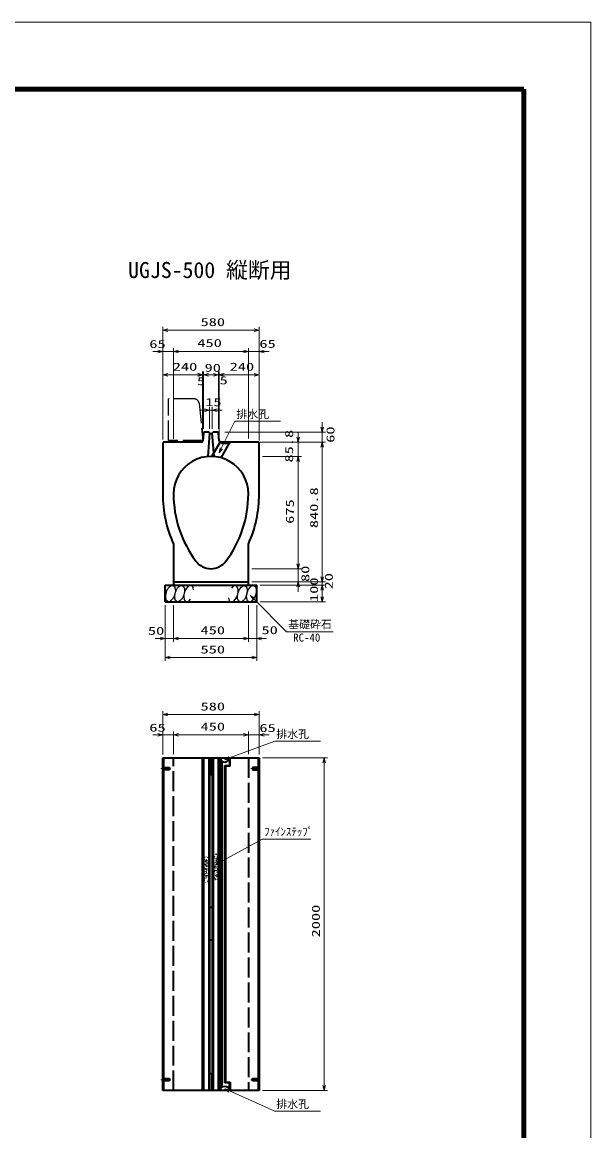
# Model space of a CAD drawing. Units: millimetres on the paper. Extents: x 0 to 841, y 0 to 594.
# Drawn here: x 670 to 841, y 260.8 to 594 of the extents above; entities that cross this region are included whole.
import ezdxf
from ezdxf.enums import TextEntityAlignment as Align

# ---------------------------------------------------------------- set-up
doc = ezdxf.new("R2010")
doc.units = ezdxf.units.MM
doc.linetypes.add('DASHED', pattern=[7.5, 6, -1.5])
doc.linetypes.add('USER1', pattern=[18.5, 12, -1.5, 3.5, -1.5])
for name, color, linetype, lineweight in [('D-BMK（構造物基準線）', 2, 'USER1', 18), ('D-STR-DIM（寸法）', 7, 'Continuous', 13), ('D-STR-HTXT(基礎砕石-旗)', 7, 'Continuous', 13), ('D-STR-HTXT（WS-旗）', 7, 'Continuous', 13), ('D-STR-HTXT（旗上げ）', 7, 'Continuous', 13), ('D-STR-STRF(グリ)', 7, 'Continuous', 25), ('D-STR-STRF(歩車)', 7, 'DASHED', 25), ('D-STR（構造物）', 1, 'Continuous', 35), ('D-TTL-LINE（区切線）', 7, 'Continuous', 18), ('D-TTL（外枠）', 2, 'Continuous', 140)]:
    doc.layers.add(name, color=color, linetype=linetype, lineweight=lineweight)
doc.layers.add('D-STR-TXT(文字)', color=7, linetype='Continuous')
doc.styles.add('ＭＳ ゴシック', font='')
doc.styles.get('ＭＳ ゴシック').set_extended_font_data('MS Gothic')

# ---------------------------------------------------------------- blocks, each defined once
blk = doc.blocks.new('_Open30')
at = {"color": 7, "linetype": 'Continuous', "lineweight": 13}
for p, q in [((-1, 0.2679), (0, 0)), ((0, 0), (-1, -0.2679)), ((0, 0), (-1, 0))]:
    blk.add_line(p, q, dxfattribs=at)

msp = doc.modelspace()

# ---------------------------------------------------------------- linework, layer by layer
at = {"layer": 'D-BMK（構造物基準線）'}
for p, q in [((711.657, 369.679), (714.507, 369.679)), ((741.581, 369.679), (738.732, 369.679)), ((714.507, 276.179), (711.657, 276.179)), ((741.581, 276.179), (738.732, 276.179))]:
    msp.add_line(p, q, dxfattribs=at)
at = {"layer": 'D-STR-DIM（寸法）'}
for p, q in [((712.269, 488.98), (712.269, 502.414)), ((713.769, 501.414), (739.768, 501.414)), ((741.268, 488.98), (741.268, 502.414)), ((710.769, 495.065), (709.269, 495.065)), ((712.269, 468.568), (712.269, 496.065)), ((712.269, 495.065), (715.518, 495.065)), ((715.518, 468.813), (715.518, 496.065)), ((715.518, 468.813), (715.518, 496.065)), ((717.018, 495.065), (718.518, 495.065)), ((717.018, 495.065), (736.518, 495.065)), ((736.518, 495.065), (735.018, 495.065)), ((738.018, 468.928), (738.018, 496.065)), ((738.018, 468.928), (738.018, 496.065)), ((738.018, 495.065), (741.269, 495.065)), ((741.269, 468.536), (741.269, 496.065)), ((742.769, 495.065), (744.269, 495.065)), ((712.269, 468.568), (712.269, 488.98)), ((713.769, 487.98), (722.763, 487.98)), ((722.763, 487.98), (721.263, 487.98)), ((723.012, 487.98), (721.512, 487.98)), ((724.263, 468.813), (724.263, 488.98)), ((724.263, 468.813), (724.263, 488.98)), ((724.263, 487.98), (724.512, 487.98)), ((724.512, 471.814), (724.512, 488.98)), ((724.512, 471.814), (724.512, 488.98)), ((724.512, 487.98), (729.013, 487.98)), ((726.012, 487.98), (727.512, 487.98)), ((727.513, 487.98), (726.013, 487.98)), ((729.013, 471.813), (729.013, 488.98)), ((729.013, 471.813), (729.013, 488.98)), ((729.013, 487.98), (729.262, 487.98)), ((729.262, 468.813), (729.262, 488.98)), ((729.262, 468.813), (729.262, 488.98)), ((730.513, 487.98), (732.013, 487.98)), ((730.762, 487.98), (732.262, 487.98)), ((730.762, 487.98), (739.768, 487.98)), ((741.268, 468.332), (741.268, 488.98)), ((724.873, 477.357), (723.373, 477.357)), ((726.373, 471.763), (726.373, 478.357)), ((726.373, 477.357), (727.164, 477.357)), ((727.164, 471.747), (727.164, 478.357)), ((728.664, 477.357), (730.164, 477.357)), ((760.22, 472.319), (760.22, 473.819)), ((730.929, 470.819), (761.22, 470.819)), ((752.961, 469.313), (752.961, 470.813)), ((760.22, 467.813), (760.22, 470.819)), ((741.517, 467.813), (761.22, 467.813)), ((742.019, 467.813), (753.961, 467.813)), ((752.961, 463.519), (752.961, 467.813)), ((753.961, 467.813), (761.221, 467.813)), ((742.269, 463.519), (753.961, 463.519)), ((742.269, 463.519), (753.961, 463.519)), ((760.22, 466.313), (760.22, 464.813)), ((760.221, 427.273), (760.221, 466.313)), ((752.961, 431.273), (752.961, 462.019)), ((752.961, 462.019), (752.961, 460.519)), ((752.961, 431.273), (752.961, 432.773)), ((739.019, 429.773), (753.961, 429.773)), ((739.019, 429.773), (753.961, 429.773)), ((752.961, 425.773), (752.961, 429.773)), ((760.221, 427.273), (760.221, 428.773)), ((739.019, 425.773), (761.221, 425.773)), ((739.019, 425.773), (753.961, 425.773)), ((739.019, 425.773), (761.221, 425.773)), ((741.519, 424.773), (761.221, 424.773)), ((741.519, 424.773), (761.221, 424.773)), ((752.961, 424.273), (752.961, 422.773)), ((760.221, 424.773), (760.221, 425.773)), ((760.221, 421.273), (760.221, 423.273)), ((760.221, 423.273), (760.221, 421.773)), ((713.019, 418.773), (713.019, 407.806)), ((715.519, 418.773), (715.519, 407.806)), ((715.519, 418.773), (715.519, 407.806)), ((738.019, 418.773), (738.019, 407.806)), ((738.019, 418.773), (738.019, 407.806)), ((740.519, 418.773), (740.519, 407.806)), ((741.519, 419.773), (761.221, 419.773)), ((711.519, 408.806), (710.019, 408.806)), ((713.019, 408.806), (715.519, 408.806)), ((713.019, 407.806), (713.019, 402.033)), ((717.019, 408.806), (718.519, 408.806)), ((717.019, 408.806), (736.519, 408.806)), ((736.519, 408.806), (735.019, 408.806)), ((738.019, 408.806), (740.519, 408.806)), ((740.519, 407.806), (740.519, 402.033)), ((742.019, 408.806), (743.519, 408.806)), ((714.519, 403.033), (739.019, 403.033)), ((712.269, 381.537), (712.269, 386.907)), ((741.269, 380.887), (741.269, 386.907)), ((713.769, 385.907), (739.769, 385.907)), ((710.769, 379.856), (709.269, 379.856)), ((712.269, 373.96), (712.269, 380.856)), ((712.269, 379.856), (715.519, 379.856)), ((715.519, 374.011), (715.519, 380.856)), ((715.519, 374.011), (715.519, 380.856)), ((717.019, 379.856), (718.519, 379.856)), ((717.019, 379.856), (736.519, 379.856)), ((736.519, 379.856), (735.019, 379.856)), ((738.019, 374.026), (738.019, 380.856)), ((738.019, 373.996), (738.019, 380.856)), ((738.019, 379.856), (741.269, 379.856)), ((741.269, 373.929), (741.269, 380.856)), ((742.769, 379.856), (744.269, 379.856)), ((742.269, 372.929), (761.772, 372.929)), ((760.772, 274.429), (760.772, 371.429)), ((742.269, 272.929), (761.772, 272.929))]:
    msp.add_line(p, q, dxfattribs=at)
at = {"layer": 'D-STR-HTXT(基礎砕石-旗)'}
msp.add_lwpolyline([(763.562, 410.801), (749.459, 410.801), (739.736, 420.617)], dxfattribs=at)
at = {"layer": 'D-STR-HTXT（WS-旗）'}
for points in [[(747.714, 474.119), (733.926, 474.119), (729.885, 465.907)], [(759.723, 377.976), (745.934, 377.976), (732.304, 372.892)], [(759.723, 266.781), (745.934, 266.781), (732.316, 272.814)]]:
    msp.add_lwpolyline(points, dxfattribs=at)
at = {"layer": 'D-STR-HTXT（旗上げ）'}
msp.add_lwpolyline([(756.843, 348.465), (742.191, 348.465), (729.568, 341.551)], dxfattribs=at)
at = {"layer": 'D-STR-STRF(グリ)'}
for centre, major_axis in [((714.613, 422.297), (0.79, 2.421)), ((717.334, 422.297), (0.79, 2.421)), ((736.223, 422.216), (-0.771, -2.427)), ((738.944, 422.237), (-0.771, -2.427))]:
    msp.add_ellipse(centre, major_axis=major_axis, ratio=0.5139, dxfattribs=at)
for centre, major_axis in [((720.075, 422.297), (0.79, 2.421)), ((733.482, 422.194), (-0.771, -2.427))]:
    msp.add_ellipse(centre, major_axis=major_axis, ratio=0.5139, start_param=5.3575563, end_param=10.3750652, dxfattribs=at)
at = {"layer": 'D-STR-STRF(歩車)'}
for p, q in [((714.054, 468.314), (714.054, 480.814)), ((721.697, 480.814), (714.054, 480.814)), ((723.189, 479.463), (724.304, 468.314)), ((724.304, 468.314), (714.054, 468.314))]:
    msp.add_line(p, q, dxfattribs=at)
msp.add_arc((721.697, 479.314), 1.5, 5.71077, 89.99998, dxfattribs=at)
at = {"layer": 'D-STR（構造物）'}
for p, q in [((724.49, 470.533), (724.295, 468.203)), ((726.144, 470.781), (724.795, 470.808)), ((726.375, 470.526), (725.842, 463.485)), ((726.375, 470.526), (726.144, 470.781)), ((726.912, 470.276), (726.625, 470.276)), ((727.393, 470.781), (727.162, 470.526)), ((727.695, 463.485), (727.162, 470.526)), ((728.731, 470.807), (727.393, 470.781)), ((729.23, 468.203), (729.036, 470.532)), ((712.518, 467.813), (712.269, 467.568)), ((712.269, 467.568), (712.269, 452.269)), ((723.872, 467.813), (712.518, 467.813)), ((729.651, 467.813), (729.815, 467.813)), ((741.019, 467.813), (729.654, 467.813)), ((729.815, 467.813), (729.988, 467.513)), ((729.988, 467.513), (732.34, 467.513)), ((730.988, 467.513), (731.161, 467.813)), ((732.34, 467.513), (732.513, 467.813)), ((741.268, 467.568), (741.019, 467.813)), ((741.268, 452.269), (741.268, 467.568)), ((715.519, 437.109), (715.519, 424.773)), ((738.018, 424.773), (738.018, 437.109)), ((713.019, 424.773), (740.519, 424.773)), ((713.019, 419.773), (713.019, 424.773)), ((715.519, 425.773), (738.019, 425.773)), ((715.519, 425.773), (738.018, 425.773)), ((740.519, 419.773), (740.519, 424.773)), ((713.019, 419.773), (740.519, 419.773)), ((712.269, 372.929), (741.269, 372.929)), ((712.269, 272.929), (712.269, 372.929)), ((712.519, 372.929), (712.519, 272.929)), ((724.267, 272.929), (724.267, 372.929)), ((724.517, 372.929), (724.517, 272.929)), ((726.151, 372.929), (726.151, 272.929)), ((726.392, 372.929), (726.392, 367.929)), ((726.392, 272.929), (726.392, 372.929)), ((727.146, 367.929), (727.146, 372.929)), ((727.386, 372.929), (727.386, 272.929)), ((729.017, 272.929), (729.017, 372.929)), ((729.267, 372.929), (729.267, 272.929)), ((729.819, 273.679), (729.819, 372.179)), ((729.992, 372), (729.992, 273.858)), ((730.992, 275.256), (730.992, 370.602)), ((731.165, 370.429), (730.992, 370.602)), ((730.992, 370.602), (732.344, 370.602)), ((731.165, 370.429), (731.165, 275.429)), ((732.517, 370.429), (731.165, 370.429)), ((732.344, 372.929), (732.344, 370.602)), ((732.344, 370.602), (732.517, 370.429)), ((732.517, 370.429), (732.517, 372.929)), ((741.019, 272.929), (741.019, 372.929)), ((741.269, 372.929), (741.269, 272.929)), ((726.377, 367.929), (727.146, 367.929)), ((727.146, 367.929), (727.146, 327.931)), ((727.761, 343.239), (727.796, 343.203)), ((727.796, 343.203), (727.832, 343.239)), ((727.837, 343.808), (727.885, 343.795)), ((728.638, 343.588), (728.688, 343.588)), ((728.905, 343.367), (728.869, 343.331)), ((728.94, 343.331), (728.905, 343.367)), ((724.562, 342.364), (724.557, 342.315)), ((724.628, 341.058), (724.633, 341.108)), ((724.64, 340.31), (724.632, 340.261)), ((724.65, 341.908), (724.682, 341.869)), ((724.71, 343.062), (724.706, 343.012)), ((724.781, 341.806), (724.776, 341.756)), ((725.17, 341.804), (725.183, 341.853)), ((725.17, 341.804), (725.219, 341.791)), ((725.255, 340.797), (725.242, 340.845)), ((725.255, 340.797), (725.303, 340.81)), ((725.512, 341.399), (725.462, 341.399)), ((725.472, 341.918), (725.517, 341.897)), ((725.66, 340.697), (725.61, 340.701)), ((725.612, 342.872), (725.647, 342.837)), ((725.754, 342.156), (725.754, 342.106)), ((725.814, 342.106), (725.853, 342.138)), ((725.814, 342.106), (725.846, 342.068)), ((725.875, 340.85), (725.825, 340.85)), ((725.862, 341.149), (725.91, 341.162)), ((725.862, 341.149), (725.875, 341.101)), ((726.191, 341.284), (726.208, 341.331)), ((726.194, 343.021), (726.215, 343.066)), ((727.216, 341.51), (727.177, 341.478)), ((727.325, 342.481), (727.321, 342.531)), ((727.448, 340.551), (727.416, 340.59)), ((727.517, 342.083), (727.47, 342.1)), ((727.616, 340.525), (727.573, 340.5)), ((727.616, 340.525), (727.591, 340.569)), ((727.767, 341.019), (727.817, 341.014)), ((727.823, 342.757), (727.78, 342.732)), ((727.792, 342.005), (727.813, 341.96)), ((727.885, 340.077), (727.91, 340.12)), ((727.937, 342.208), (727.896, 342.18)), ((727.937, 342.208), (727.965, 342.167)), ((728.01, 341.266), (728.06, 341.266)), ((728.014, 341.429), (728.023, 341.38)), ((728.081, 342.657), (728.032, 342.666)), ((728.125, 340.905), (728.173, 340.918)), ((728.192, 339.883), (728.183, 339.834)), ((728.298, 341.806), (728.248, 341.81)), ((728.307, 342.61), (728.324, 342.657)), ((728.446, 342.159), (728.491, 342.18)), ((728.527, 341.528), (728.495, 341.567)), ((724.995, 338.078), (725.027, 338.039)), ((725.076, 337.447), (725.031, 337.426)), ((725.216, 336.996), (725.198, 336.949)), ((725.224, 337.8), (725.274, 337.796)), ((725.331, 339.723), (725.339, 339.772)), ((725.398, 338.7), (725.35, 338.687)), ((725.441, 336.949), (725.491, 336.94)), ((725.512, 338.34), (725.462, 338.34)), ((725.508, 338.177), (725.5, 338.226)), ((725.586, 337.397), (725.557, 337.438)), ((725.586, 337.397), (725.627, 337.426)), ((725.637, 339.529), (725.612, 339.485)), ((725.699, 336.849), (725.743, 336.874)), ((725.705, 338.591), (725.755, 338.587)), ((725.73, 337.6), (725.709, 337.646)), ((725.906, 339.08), (725.949, 339.105)), ((725.906, 339.08), (725.931, 339.037)), ((726.006, 337.523), (726.053, 337.506)), ((726.074, 339.054), (726.106, 339.016)), ((726.198, 337.125), (726.202, 337.075)), ((726.307, 338.096), (726.345, 338.128)), ((727.328, 336.585), (727.307, 336.54)), ((727.331, 338.322), (727.314, 338.275)), ((727.661, 338.457), (727.613, 338.444)), ((727.647, 338.756), (727.697, 338.756)), ((727.661, 338.457), (727.648, 338.505)), ((727.708, 337.5), (727.67, 337.468)), ((727.708, 337.5), (727.676, 337.538)), ((727.768, 337.45), (727.768, 337.5)), ((727.862, 338.909), (727.912, 338.905)), ((727.911, 336.734), (727.875, 336.769)), ((728.051, 337.688), (728.005, 337.709)), ((728.011, 338.207), (728.061, 338.207)), ((728.268, 338.809), (728.22, 338.796)), ((728.268, 338.809), (728.281, 338.76)), ((728.352, 337.802), (728.304, 337.814)), ((728.352, 337.802), (728.339, 337.753)), ((728.742, 337.8), (728.746, 337.85)), ((728.813, 336.544), (728.817, 336.594)), ((728.873, 337.698), (728.84, 337.737)), ((728.882, 339.296), (728.891, 339.345)), ((728.894, 338.547), (728.89, 338.497)), ((728.961, 337.241), (728.965, 337.291)), ((724.582, 336.274), (724.618, 336.239)), ((724.618, 336.239), (724.653, 336.274)), ((724.885, 336.018), (724.835, 336.018)), ((725.686, 335.797), (725.637, 335.81)), ((725.726, 336.402), (725.691, 336.367)), ((725.726, 336.402), (725.762, 336.367)), ((727.146, 327.931), (726.377, 327.931)), ((727.146, 327.931), (727.146, 318.252)), ((726.377, 318.252), (727.146, 318.252)), ((727.146, 318.252), (727.146, 277.929)), ((727.146, 277.929), (726.377, 277.929)), ((727.146, 272.929), (727.146, 277.929)), ((730.992, 275.256), (731.165, 275.429)), ((732.344, 275.256), (730.992, 275.256)), ((731.165, 275.429), (732.517, 275.429)), ((732.517, 275.429), (732.344, 275.256)), ((732.344, 272.929), (732.344, 275.256)), ((732.517, 275.429), (732.517, 272.929)), ((741.269, 272.929), (712.269, 272.929))]:
    msp.add_line(p, q, dxfattribs=at)
at = {"layer": 'D-STR（構造物）', "linetype": 'DASHED'}
for p, q in [((727.07, 463.519), (729.556, 467.825)), ((732.263, 467.513), (729.73, 463.126)), ((712.269, 370.029), (714.269, 370.029)), ((714.269, 370.029), (714.269, 369.329)), ((715.519, 272.929), (715.519, 372.929)), ((738.019, 372.929), (738.019, 272.929)), ((741.269, 370.029), (739.269, 370.029)), ((739.269, 370.029), (739.269, 369.329)), ((714.269, 369.329), (712.269, 369.329)), ((739.269, 369.329), (741.269, 369.329)), ((712.269, 276.529), (714.269, 276.529)), ((714.269, 276.529), (714.269, 275.829)), ((739.269, 275.829), (739.269, 276.529)), ((739.269, 276.529), (741.269, 276.529)), ((714.269, 275.829), (712.269, 275.829)), ((741.269, 275.829), (739.269, 275.829))]:
    msp.add_line(p, q, dxfattribs=at)
at = {"layer": 'D-STR（構造物）'}
for points in [[(724.617, 343.196), (724.579, 343.164), (724.611, 343.125)], [(725.446, 343.153), (725.401, 343.174), (725.422, 343.22)], [(728.254, 343.925), (728.292, 343.957), (728.325, 343.919)], [(724.797, 340.267), (724.826, 340.226), (724.867, 340.254)], [(725.053, 342.221), (725.021, 342.26), (725.06, 342.292)], [(725.124, 340.965), (725.092, 341.004), (725.13, 341.036)], [(725.289, 340.535), (725.241, 340.548), (725.254, 340.597)], [(725.4, 342.157), (725.35, 342.161), (725.355, 342.211)], [(725.619, 340.425), (725.581, 340.393), (725.613, 340.354)], [(725.718, 341.651), (725.683, 341.616), (725.718, 341.581)], [(725.986, 343.045), (725.951, 343.009), (725.986, 342.974)], [(725.976, 341.699), (725.963, 341.651), (726.012, 341.638)], [(726.089, 340.43), (726.048, 340.458), (726.076, 340.499)], [(726.25, 340.238), (726.212, 340.206), (726.18, 340.244)], [(726.234, 342.501), (726.184, 342.501), (726.184, 342.451)], [(727.351, 341.216), (727.38, 341.257), (727.339, 341.286)], [(728.019, 340.374), (728.068, 340.387), (728.055, 340.436)], [(728.226, 342.091), (728.267, 342.119), (728.295, 342.078)], [(728.281, 340.894), (728.322, 340.865), (728.294, 340.824)], [(728.39, 339.969), (728.362, 340.01), (728.321, 339.981)], [(728.63, 341.449), (728.601, 341.49), (728.56, 341.461)], [(728.614, 343.014), (728.627, 342.966), (728.579, 342.953)], [(728.705, 342.408), (728.714, 342.457), (728.763, 342.449)], [(728.735, 340.923), (728.785, 340.932), (728.793, 340.883)], [(728.787, 341.406), (728.796, 341.455), (728.747, 341.464)], [(728.773, 340.211), (728.822, 340.22), (728.831, 340.171)], [(728.79, 341.707), (728.815, 341.75), (728.858, 341.725)], [(728.835, 342.541), (728.876, 342.57), (728.904, 342.529)], [(728.942, 340.135), (728.983, 340.106), (728.955, 340.065)], [(724.58, 339.471), (724.539, 339.5), (724.568, 339.541)], [(724.688, 337.064), (724.647, 337.036), (724.618, 337.077)], [(724.733, 337.899), (724.708, 337.856), (724.665, 337.881)], [(724.75, 339.395), (724.701, 339.386), (724.692, 339.435)], [(724.735, 338.2), (724.727, 338.151), (724.776, 338.142)], [(724.787, 338.683), (724.738, 338.674), (724.729, 338.723)], [(724.818, 337.198), (724.809, 337.149), (724.76, 337.157)], [(724.892, 338.157), (724.921, 338.116), (724.962, 338.145)], [(724.909, 336.591), (724.896, 336.64), (724.944, 336.653)], [(725.132, 339.637), (725.161, 339.596), (725.202, 339.625)], [(725.241, 338.712), (725.2, 338.741), (725.229, 338.782)], [(725.297, 337.515), (725.256, 337.486), (725.227, 337.527)], [(725.503, 339.231), (725.455, 339.218), (725.468, 339.17)], [(726.171, 338.39), (726.143, 338.349), (726.184, 338.32)], [(727.343, 339.362), (727.311, 339.4), (727.272, 339.368)], [(727.289, 337.105), (727.339, 337.105), (727.339, 337.155)], [(727.446, 339.106), (727.475, 339.147), (727.434, 339.176)], [(727.546, 337.907), (727.559, 337.955), (727.511, 337.968)], [(727.536, 336.561), (727.572, 336.596), (727.536, 336.632)], [(727.804, 337.954), (727.84, 337.99), (727.804, 338.025)], [(727.904, 339.181), (727.942, 339.213), (727.91, 339.251)], [(728.122, 337.449), (728.172, 337.445), (728.168, 337.395)], [(728.233, 339.071), (728.282, 339.058), (728.269, 339.009)], [(728.398, 338.641), (728.43, 338.602), (728.392, 338.57)], [(728.469, 337.385), (728.501, 337.346), (728.463, 337.314)], [(728.725, 339.339), (728.696, 339.38), (728.655, 339.351)], [(725.268, 335.681), (725.23, 335.648), (725.198, 335.687)], [(728.076, 336.453), (728.121, 336.432), (728.1, 336.386)], [(728.905, 336.41), (728.943, 336.442), (728.911, 336.481)]]:
    msp.add_lwpolyline(points, dxfattribs=at)
for centre, radius, start, end in [((724.789, 470.508), 0.3, 88.85382, 175.23628), ((726.625, 470.526), 0.25, 180, 270), ((726.912, 470.526), 0.25, 270, 0), ((728.737, 470.507), 0.3, 4.76357, 91.14615), ((723.872, 468.238), 0.425, 270, 355.23631), ((729.654, 468.238), 0.425, 184.76364, 270), ((726.768, 452.273), 11.25, 359.94794, 180.052), ((749.269, 452.273), 37, 180, 204.19412), ((749.269, 452.273), 33.75, 180.01732, 216.86986), ((704.268, 452.273), 33.75, 323.13011, 359.98265), ((704.268, 452.273), 37, 335.80586, 359.99997), ((726.769, 435.398), 5.625, 216.86989, 323.13013)]:
    msp.add_arc(centre, radius, start, end, dxfattribs=at)
for centre, start_param, end_param in [((730.91, 372.929), 6.283185, 9.4247777), ((730.91, 272.929), 3.1415927, 6.2831853)]:
    msp.add_ellipse(centre, major_axis=(-1.357, 0), ratio=0.9294, start_param=start_param, end_param=end_param, dxfattribs=at)
at = {"layer": 'D-TTL-LINE（区切線）'}
for p, q in [((841, 594), (0, 594)), ((841, 0), (841, 594))]:
    msp.add_line(p, q, dxfattribs=at)
at = {"layer": 'D-TTL（外枠）'}
for p, q in [((820.9, 573.9), (20.1, 573.9)), ((820.9, 20.1), (820.9, 573.9))]:
    msp.add_line(p, q, dxfattribs=at)

# ---------------------------------------------------------------- block references
at = {"layer": 'D-STR-DIM（寸法）', "xscale": 1.5, "yscale": 1.5}
for p, rotation in [((712.269, 501.414), 180), ((715.518, 495.065), 180), ((715.518, 495.065), 180), ((741.269, 495.065), 180), ((712.269, 487.98), 180), ((724.512, 487.98), 180), ((729.013, 487.98), 180), ((729.262, 487.98), 180), ((729.262, 487.98), 180), ((727.164, 477.357), 180), ((760.22, 470.819), 270), ((752.961, 467.813), 270), ((760.22, 467.813), 90), ((760.221, 467.813), 90), ((752.961, 463.519), 90), ((752.961, 463.519), 90), ((752.961, 429.773), 270), ((752.961, 429.773), 270), ((760.221, 425.773), 270), ((760.221, 425.773), 270), ((752.961, 425.773), 90), ((760.221, 424.773), 90), ((760.221, 424.773), 90), ((760.221, 419.773), 270), ((715.519, 408.806), 180), ((715.519, 408.806), 180), ((740.519, 408.806), 180), ((713.019, 403.033), 180), ((712.269, 385.907), 180), ((715.519, 379.856), 180), ((715.519, 379.856), 180), ((741.269, 379.856), 180), ((760.772, 372.929), 90), ((760.772, 272.929), 270)]:
    msp.add_blockref('_Open30', p, dxfattribs=dict(at, rotation=rotation))
for p in [(741.268, 501.414), (712.269, 495.065), (738.018, 495.065), (738.018, 495.065), (724.263, 487.98), (724.263, 487.98), (724.512, 487.98), (729.013, 487.98), (741.268, 487.98), (726.373, 477.357), (713.019, 408.806), (738.019, 408.806), (738.019, 408.806), (740.519, 403.033), (741.269, 385.907), (712.269, 379.856), (738.019, 379.856), (738.019, 379.856)]:
    msp.add_blockref('_Open30', p, dxfattribs=at)
at = {"layer": 'D-STR-HTXT(基礎砕石-旗)', "xscale": 1.5, "yscale": 1.5, "rotation": 134.72505}
msp.add_blockref('_Open30', (738.68, 421.683), dxfattribs=at)
at = {"layer": 'D-STR-HTXT（WS-旗）', "xscale": 1.5, "yscale": 1.5}
for p, rotation in [((729.223, 464.562), 243.798), ((730.898, 372.368), 200.45374), ((730.945, 273.421), 156.10578)]:
    msp.add_blockref('_Open30', p, dxfattribs=dict(at, rotation=rotation))
at = {"layer": 'D-STR-HTXT（旗上げ）', "xscale": 1.5, "yscale": 1.5, "rotation": 208.70827}
msp.add_blockref('_Open30', (728.252, 340.83), dxfattribs=at)

# ---------------------------------------------------------------- texts
at = {"layer": 'D-STR-DIM（寸法）', "style": 'ＭＳ ゴシック', "width": 1.5}
for s, p in [('580', (723.643, 501.952)), ('65', (708.243, 495.357)), ('450', (722.686, 495.662)), ('65', (741.333, 495.421)), ('240', (715.292, 488.528)), ('90', (724.858, 488.213)), ('240', (732.406, 488.55)), ('5', (722.572, 484.202)), ('5', (729.379, 484.446)), ('15', (725.056, 477.894)), ('50', (707.821, 409.173)), ('450', (723.644, 409.344)), ('50', (741.97, 409.381)), ('550', (723.644, 403.57)), ('580', (723.644, 386.444)), ('65', (708.249, 380.075)), ('450', (723.644, 380.394)), ('65', (741.333, 379.98))]:
    msp.add_text(s, height=2.405, dxfattribs=at).set_placement(p, align=Align.BOTTOM_LEFT)
for s, p in [('85.8', (752.195, 461.677)), ('60', (764.625, 467.607)), ('840.8', (759.684, 441.96)), ('675', (752.423, 443.266)), ('80', (757.069, 425.77)), ('100', (759.684, 419.773)), ('20', (764.136, 423.555)), ('2000', (760.235, 318.971))]:
    msp.add_text(s, height=2.405, rotation=90, dxfattribs=at).set_placement(p, align=Align.BOTTOM_LEFT)
at = {"layer": 'D-STR-HTXT(基礎砕石-旗)', "style": 'ＭＳ ゴシック'}
for s, p in [('基礎砕石', (749.994, 411.135)), ('RC-40', (751.482, 407.15))]:
    msp.add_text(s, height=2.405, dxfattribs=at).set_placement(p, align=Align.BOTTOM_LEFT)
at = {"layer": 'D-STR-HTXT（WS-旗）', "style": 'ＭＳ ゴシック'}
for p in [(734.406, 474.27), (746.415, 378.128), (746.415, 266.933)]:
    msp.add_text('排水孔', height=2.405, dxfattribs=at).set_placement(p, align=Align.BOTTOM_LEFT)
at = {"layer": 'D-STR-HTXT（旗上げ）', "style": 'ＭＳ ゴシック'}
msp.add_text('ﾌｧｲﾝｽﾃｯﾌﾟ', height=2.405, dxfattribs=at).set_placement((742.756, 348.789), align=Align.BOTTOM_LEFT)
at = {"layer": 'D-STR-TXT(文字)', "style": 'ＭＳ ゴシック'}
msp.add_text('UGJS-500 縦断用', height=4.811, dxfattribs=at).set_placement((701.863, 515.669), align=Align.BOTTOM_LEFT)

doc.saveas('drawing.dxf')
